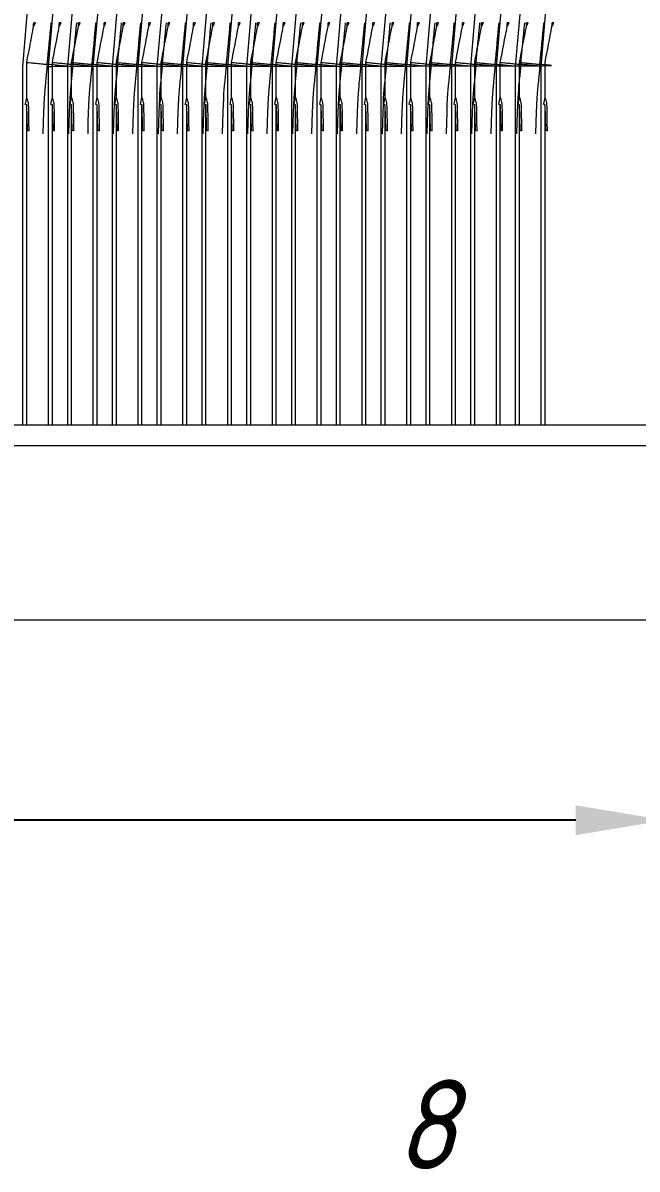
# Model space of a CAD drawing. Header units: millimetres. Extents: x 18217 to 37054, y 415 to 7180.
# Drawn here: x 19908.2 to 20148.1, y 4860.2 to 5307.8 of the extents above; entities that cross this region are included whole.
import ezdxf

# ---------------------------------------------------------------- set-up
doc = ezdxf.new("R2010")
doc.units = ezdxf.units.MM
doc.styles.add('GENISO', font='geniso.shx', dxfattribs={"oblique": 15})
doc.dimstyles.new('Scale', dxfattribs={"dimscale": 14, "dimtxt": 2.5, "dimasz": 2.5, "dimexe": 1, "dimexo": 1, "dimgap": 0.8, "dimtad": 1, "dimdec": 0, "dimzin": 0, "dimtxsty": 'GENISO', "dimcen": 2.5, "dimclrd": 1, "dimclre": 1, "dimclrt": 256, "dimadec": 0, "dimazin": 0, "dimtfac": 1, "dimtdec": 0, "dimtmove": 0, "dimatfit": 3, "dimfxl": 1, "dimtzin": 0, "dimlwd": -1, "dimlwe": -1, "dimarcsym": 0})

# ---------------------------------------------------------------- blocks, each defined once
blk = doc.blocks.new('*D158')
at = {"color": 1, "transparency": 16777216}
for p, q in [((18639.18, 5136.68), (18639.18, 4982.41)), ((20159.18, 5136.68), (20159.18, 4982.41)), ((20124.18, 4996.41), (18674.18, 4996.41))]:
    blk.add_line(p, q, dxfattribs=at)
for points in [[(18674.18, 5002.24), (18674.18, 4990.57), (18639.18, 4996.41)], [(20124.18, 5002.24), (20124.18, 4990.57), (20159.18, 4996.41)]]:
    blk.add_solid(points, dxfattribs=at)
at = {"layer": 'Defpoints', "color": 0, "transparency": 16777216}
for p in [(18639.18, 5150.68), (20159.18, 5150.68), (18639.18, 4996.41)]:
    blk.add_point(p, dxfattribs=at)
at = {"transparency": 16777216, "insert": (19374.71, 5025.11), "char_height": 35, "attachment_point": 5, "style": 'GENISO'}
blk.add_mtext('1520', dxfattribs=at)

msp = doc.modelspace()

# ---------------------------------------------------------------- linework, layer by layer
at = {"linetype": 'ByBlock', "lineweight": 9}
for p, q in [((19913.08, 5307.77), (19912.38, 5307.77)), ((19923.08, 5307.77), (19922.38, 5307.77)), ((19930.58, 5307.77), (19929.88, 5307.77)), ((19940.58, 5307.77), (19939.88, 5307.77)), ((19948.08, 5307.77), (19947.38, 5307.77)), ((19958.08, 5307.77), (19957.38, 5307.77)), ((19965.58, 5307.77), (19964.88, 5307.77)), ((19975.58, 5307.77), (19974.88, 5307.77)), ((19983.08, 5307.77), (19982.38, 5307.77)), ((19993.08, 5307.77), (19992.38, 5307.77)), ((20000.58, 5307.77), (19999.88, 5307.77)), ((20010.58, 5307.77), (20009.88, 5307.77)), ((20018.08, 5307.77), (20017.38, 5307.77)), ((20028.08, 5307.77), (20027.38, 5307.77)), ((20035.58, 5307.77), (20034.88, 5307.77)), ((20045.58, 5307.77), (20044.88, 5307.77)), ((20053.08, 5307.77), (20052.38, 5307.77)), ((20063.08, 5307.77), (20062.38, 5307.77)), ((20070.58, 5307.77), (20069.88, 5307.77)), ((20080.58, 5307.77), (20079.88, 5307.77)), ((20088.08, 5307.77), (20087.38, 5307.77)), ((20098.08, 5307.77), (20097.38, 5307.77)), ((20105.58, 5307.77), (20104.88, 5307.77)), ((20115.58, 5307.77), (20114.88, 5307.77)), ((19908.18, 5150.68), (19908.18, 5290.8)), ((19909.68, 5278.76), (19909.68, 5292.36)), ((19918.18, 5150.68), (19918.18, 5290.8)), ((19919.68, 5278.76), (19919.68, 5292.36)), ((19925.68, 5150.68), (19925.68, 5290.8)), ((19927.18, 5278.76), (19927.18, 5292.36)), ((19935.68, 5150.68), (19935.68, 5290.8)), ((19937.18, 5278.76), (19937.18, 5292.36)), ((19943.18, 5150.68), (19943.18, 5290.8)), ((19944.68, 5278.76), (19944.68, 5292.36)), ((19953.18, 5150.68), (19953.18, 5290.8)), ((19954.68, 5278.76), (19954.68, 5292.36)), ((19960.68, 5150.68), (19960.68, 5290.8)), ((19962.18, 5278.76), (19962.18, 5292.36)), ((19970.68, 5150.68), (19970.68, 5290.8)), ((19972.18, 5278.76), (19972.18, 5292.36)), ((19978.18, 5150.68), (19978.18, 5290.8)), ((19979.68, 5278.76), (19979.68, 5292.36)), ((19988.18, 5150.68), (19988.18, 5290.8)), ((19989.68, 5278.76), (19989.68, 5292.36)), ((19995.68, 5150.68), (19995.68, 5290.8)), ((19997.18, 5278.76), (19997.18, 5292.36)), ((20005.68, 5150.68), (20005.68, 5290.8)), ((20007.18, 5278.76), (20007.18, 5292.36)), ((20013.18, 5150.68), (20013.18, 5290.8)), ((20014.68, 5278.76), (20014.68, 5292.36)), ((20023.18, 5150.68), (20023.18, 5290.8)), ((20024.68, 5278.76), (20024.68, 5292.36)), ((20030.68, 5150.68), (20030.68, 5290.8)), ((20032.18, 5278.76), (20032.18, 5292.36)), ((20040.68, 5150.68), (20040.68, 5290.8)), ((20042.18, 5278.76), (20042.18, 5292.36)), ((20048.18, 5150.68), (20048.18, 5290.8)), ((20049.68, 5278.76), (20049.68, 5292.36)), ((20058.18, 5150.68), (20058.18, 5290.8)), ((20059.68, 5278.76), (20059.68, 5292.36)), ((20065.68, 5150.68), (20065.68, 5290.8)), ((20067.18, 5278.76), (20067.18, 5292.36)), ((20075.68, 5150.68), (20075.68, 5290.8)), ((20077.18, 5278.76), (20077.18, 5292.36)), ((20083.18, 5150.68), (20083.18, 5290.8)), ((20084.68, 5278.76), (20084.68, 5292.36)), ((20093.18, 5150.68), (20093.18, 5290.8)), ((20094.68, 5278.76), (20094.68, 5292.36)), ((20100.68, 5150.68), (20100.68, 5290.8)), ((20102.18, 5278.76), (20102.18, 5292.36)), ((20110.68, 5150.68), (20110.68, 5290.8)), ((20112.18, 5278.76), (20112.18, 5292.36)), ((19909.68, 5150.68), (19909.68, 5275.8)), ((19919.68, 5150.68), (19919.68, 5275.8)), ((19927.18, 5150.68), (19927.18, 5275.8)), ((19937.18, 5150.68), (19937.18, 5275.8)), ((19944.68, 5150.68), (19944.68, 5275.8)), ((19954.68, 5150.68), (19954.68, 5275.8)), ((19962.18, 5150.68), (19962.18, 5275.8)), ((19972.18, 5150.68), (19972.18, 5275.8)), ((19979.68, 5150.68), (19979.68, 5275.8)), ((19989.68, 5150.68), (19989.68, 5275.8)), ((19997.18, 5150.68), (19997.18, 5275.8)), ((20007.18, 5150.68), (20007.18, 5275.8)), ((20014.68, 5150.68), (20014.68, 5275.8)), ((20024.68, 5150.68), (20024.68, 5275.8)), ((20032.18, 5150.68), (20032.18, 5275.8)), ((20042.18, 5150.68), (20042.18, 5275.8)), ((20049.68, 5150.68), (20049.68, 5275.8)), ((20059.68, 5150.68), (20059.68, 5275.8)), ((20067.18, 5150.68), (20067.18, 5275.8)), ((20077.18, 5150.68), (20077.18, 5275.8)), ((20084.68, 5150.68), (20084.68, 5275.8)), ((20094.68, 5150.68), (20094.68, 5275.8)), ((20102.18, 5150.68), (20102.18, 5275.8)), ((20112.18, 5150.68), (20112.18, 5275.8)), ((20159.18, 5150.68), (18639.18, 5150.68)), ((20235.18, 5142.68), (18563.18, 5142.68)), ((18563.18, 5074.68), (20235.18, 5074.68))]:
    msp.add_line(p, q, dxfattribs=at)
at = {"linetype": 'ByBlock', "lineweight": 9, "flags": 128}
for points in [[(19910.58, 5265.62), (19910.25, 5265.68), (19909.96, 5265.74), (19909.71, 5275.8), (19909.5, 5275.84), (19909.33, 5275.87), (19909.21, 5275.9), (19909.14, 5275.91), (19909.12, 5275.92)], [(19920.58, 5265.62), (19920.25, 5265.68), (19919.96, 5265.74), (19919.71, 5275.8), (19919.5, 5275.84), (19919.33, 5275.87), (19919.21, 5275.9), (19919.14, 5275.91), (19919.12, 5275.92)], [(19928.08, 5265.62), (19927.75, 5265.68), (19927.46, 5265.74), (19927.21, 5275.8), (19927, 5275.84), (19926.83, 5275.87), (19926.71, 5275.9), (19926.64, 5275.91), (19926.62, 5275.92)], [(19938.08, 5265.62), (19937.75, 5265.68), (19937.46, 5265.74), (19937.21, 5275.8), (19937, 5275.84), (19936.83, 5275.87), (19936.71, 5275.9), (19936.64, 5275.91), (19936.62, 5275.92)], [(19945.58, 5265.62), (19945.25, 5265.68), (19944.96, 5265.74), (19944.71, 5275.8), (19944.5, 5275.84), (19944.33, 5275.87), (19944.21, 5275.9), (19944.14, 5275.91), (19944.12, 5275.92)], [(19955.58, 5265.62), (19955.25, 5265.68), (19954.96, 5265.74), (19954.71, 5275.8), (19954.5, 5275.84), (19954.33, 5275.87), (19954.21, 5275.9), (19954.14, 5275.91), (19954.12, 5275.92)], [(19963.08, 5265.62), (19962.75, 5265.68), (19962.46, 5265.74), (19962.21, 5275.8), (19962, 5275.84), (19961.83, 5275.87), (19961.71, 5275.9), (19961.64, 5275.91), (19961.62, 5275.92)], [(19973.08, 5265.62), (19972.75, 5265.68), (19972.46, 5265.74), (19972.21, 5275.8), (19972, 5275.84), (19971.83, 5275.87), (19971.71, 5275.9), (19971.64, 5275.91), (19971.62, 5275.92)], [(19980.58, 5265.62), (19980.25, 5265.68), (19979.96, 5265.74), (19979.71, 5275.8), (19979.5, 5275.84), (19979.33, 5275.87), (19979.21, 5275.9), (19979.14, 5275.91), (19979.12, 5275.92)], [(19990.58, 5265.62), (19990.25, 5265.68), (19989.96, 5265.74), (19989.71, 5275.8), (19989.5, 5275.84), (19989.33, 5275.87), (19989.21, 5275.9), (19989.14, 5275.91), (19989.12, 5275.92)], [(19998.08, 5265.62), (19997.75, 5265.68), (19997.46, 5265.74), (19997.21, 5275.8), (19997, 5275.84), (19996.83, 5275.87), (19996.71, 5275.9), (19996.64, 5275.91), (19996.62, 5275.92)], [(20008.08, 5265.62), (20007.75, 5265.68), (20007.46, 5265.74), (20007.21, 5275.8), (20007, 5275.84), (20006.83, 5275.87), (20006.71, 5275.9), (20006.64, 5275.91), (20006.62, 5275.92)], [(20015.58, 5265.62), (20015.25, 5265.68), (20014.96, 5265.74), (20014.71, 5275.8), (20014.5, 5275.84), (20014.33, 5275.87), (20014.21, 5275.9), (20014.14, 5275.91), (20014.12, 5275.92)], [(20025.58, 5265.62), (20025.25, 5265.68), (20024.96, 5265.74), (20024.71, 5275.8), (20024.5, 5275.84), (20024.33, 5275.87), (20024.21, 5275.9), (20024.14, 5275.91), (20024.12, 5275.92)], [(20033.08, 5265.62), (20032.75, 5265.68), (20032.46, 5265.74), (20032.21, 5275.8), (20032, 5275.84), (20031.83, 5275.87), (20031.71, 5275.9), (20031.64, 5275.91), (20031.62, 5275.92)], [(20043.08, 5265.62), (20042.75, 5265.68), (20042.46, 5265.74), (20042.21, 5275.8), (20042, 5275.84), (20041.83, 5275.87), (20041.71, 5275.9), (20041.64, 5275.91), (20041.62, 5275.92)], [(20050.58, 5265.62), (20050.25, 5265.68), (20049.96, 5265.74), (20049.71, 5275.8), (20049.5, 5275.84), (20049.33, 5275.87), (20049.21, 5275.9), (20049.14, 5275.91), (20049.12, 5275.92)], [(20060.58, 5265.62), (20060.25, 5265.68), (20059.96, 5265.74), (20059.71, 5275.8), (20059.5, 5275.84), (20059.33, 5275.87), (20059.21, 5275.9), (20059.14, 5275.91), (20059.12, 5275.92)], [(20068.08, 5265.62), (20067.75, 5265.68), (20067.46, 5265.74), (20067.21, 5275.8), (20067, 5275.84), (20066.83, 5275.87), (20066.71, 5275.9), (20066.64, 5275.91), (20066.62, 5275.92)], [(20078.08, 5265.62), (20077.75, 5265.68), (20077.46, 5265.74), (20077.21, 5275.8), (20077, 5275.84), (20076.83, 5275.87), (20076.71, 5275.9), (20076.64, 5275.91), (20076.62, 5275.92)], [(20085.58, 5265.62), (20085.25, 5265.68), (20084.96, 5265.74), (20084.71, 5275.8), (20084.5, 5275.84), (20084.33, 5275.87), (20084.21, 5275.9), (20084.14, 5275.91), (20084.12, 5275.92)], [(20095.58, 5265.62), (20095.25, 5265.68), (20094.96, 5265.74), (20094.71, 5275.8), (20094.5, 5275.84), (20094.33, 5275.87), (20094.21, 5275.9), (20094.14, 5275.91), (20094.12, 5275.92)], [(20103.08, 5265.62), (20102.75, 5265.68), (20102.46, 5265.74), (20102.21, 5275.8), (20102, 5275.84), (20101.83, 5275.87), (20101.71, 5275.9), (20101.64, 5275.91), (20101.62, 5275.92)], [(20113.08, 5265.62), (20112.75, 5265.68), (20112.46, 5265.74), (20112.21, 5275.8), (20112, 5275.84), (20111.83, 5275.87), (20111.71, 5275.9), (20111.64, 5275.91), (20111.62, 5275.92)]]:
    msp.add_lwpolyline(points, dxfattribs=at)
at = {"linetype": 'ByBlock', "lineweight": 9}
for centre, radius, start, end in [((11896.85, 5984.01), 8023.83, 355.043868, 4.956132), ((11914.35, 5984.01), 8023.83, 355.043868, 4.956132), ((11924.35, 5984.01), 8023.83, 355.043868, 4.956132), ((11931.85, 5984.01), 8023.83, 355.043868, 4.956132), ((11941.85, 5984.01), 8023.83, 355.043868, 4.956132), ((11949.35, 5984.01), 8023.83, 355.043868, 4.956132), ((11959.35, 5984.01), 8023.83, 355.043868, 4.956132), ((11966.85, 5984.01), 8023.83, 355.043868, 4.956132), ((11976.85, 5984.01), 8023.83, 355.043868, 4.956132), ((11984.35, 5984.01), 8023.83, 355.043868, 4.956132), ((11994.35, 5984.01), 8023.83, 355.043868, 4.956132), ((12001.85, 5984.01), 8023.83, 355.043868, 4.956132), ((12011.85, 5984.01), 8023.83, 355.043868, 4.956132), ((12019.35, 5984.01), 8023.83, 355.043868, 4.956132), ((12029.35, 5984.01), 8023.83, 355.043868, 4.956132), ((12036.85, 5984.01), 8023.83, 355.043868, 4.956132), ((12046.85, 5984.01), 8023.83, 355.043868, 4.956132), ((12054.35, 5984.01), 8023.83, 355.043868, 4.956132), ((12064.35, 5984.01), 8023.83, 355.043868, 4.956132), ((12071.85, 5984.01), 8023.83, 355.043868, 4.956132), ((12081.85, 5984.01), 8023.83, 355.043868, 4.956132), ((12089.35, 5984.01), 8023.83, 355.043868, 4.956132), ((12099.35, 5984.01), 8023.83, 355.043868, 4.956132), ((12106.85, 5984.01), 8023.83, 355.043868, 4.956132), ((12116.85, 5984.01), 8023.83, 355.043868, 4.956132), ((18340.27, 5600.68), 1599.41, 348.88525, 349.39755), ((19755.27, 5307.77), 157.11, 359.5025, 0), ((18350.27, 5600.68), 1599.41, 348.88525, 349.39755), ((19765.27, 5307.77), 157.11, 359.5025, 0), ((18357.77, 5600.68), 1599.41, 348.88525, 349.39755), ((19772.77, 5307.77), 157.11, 359.5025, 0), ((18367.77, 5600.68), 1599.41, 348.88525, 349.39755), ((19782.77, 5307.77), 157.11, 359.5025, 0), ((18375.27, 5600.68), 1599.41, 348.88525, 349.39755), ((19790.27, 5307.77), 157.11, 359.5025, 0), ((18385.27, 5600.68), 1599.41, 348.88525, 349.39755), ((19800.27, 5307.77), 157.11, 359.5025, 0), ((18392.77, 5600.68), 1599.41, 348.88525, 349.39755), ((19807.77, 5307.77), 157.11, 359.5025, 0), ((18402.77, 5600.68), 1599.41, 348.88525, 349.39755), ((19817.77, 5307.77), 157.11, 359.5025, 0), ((18410.27, 5600.68), 1599.41, 348.88525, 349.39755), ((19825.27, 5307.77), 157.11, 359.5025, 0), ((18420.27, 5600.68), 1599.41, 348.88525, 349.39755), ((19835.27, 5307.77), 157.11, 359.5025, 0), ((18427.77, 5600.68), 1599.41, 348.88525, 349.39755), ((19842.77, 5307.77), 157.11, 359.5025, 0), ((18437.77, 5600.68), 1599.41, 348.88525, 349.39755), ((19852.77, 5307.77), 157.11, 359.5025, 0), ((18445.27, 5600.68), 1599.41, 348.88525, 349.39755), ((19860.27, 5307.77), 157.11, 359.5025, 0), ((18455.27, 5600.68), 1599.41, 348.88525, 349.39755), ((19870.27, 5307.77), 157.11, 359.5025, 0), ((18462.77, 5600.68), 1599.41, 348.88525, 349.39755), ((19877.77, 5307.77), 157.11, 359.5025, 0), ((18472.77, 5600.68), 1599.41, 348.88525, 349.39755), ((19887.77, 5307.77), 157.11, 359.5025, 0), ((18480.27, 5600.68), 1599.41, 348.88525, 349.39755), ((19895.27, 5307.77), 157.11, 359.5025, 0), ((18490.27, 5600.68), 1599.41, 348.88525, 349.39755), ((19905.27, 5307.77), 157.11, 359.5025, 0), ((18497.77, 5600.68), 1599.41, 348.88525, 349.39755), ((19912.77, 5307.77), 157.11, 359.5025, 0), ((18507.77, 5600.68), 1599.41, 348.88525, 349.39755), ((19922.77, 5307.77), 157.11, 359.5025, 0), ((18515.27, 5600.68), 1599.41, 348.88525, 349.39755), ((19930.27, 5307.77), 157.11, 359.5025, 0), ((18525.27, 5600.68), 1599.41, 348.88525, 349.39755), ((19940.27, 5307.77), 157.11, 359.5025, 0), ((18532.77, 5600.68), 1599.41, 348.88525, 349.39755), ((19947.77, 5307.77), 157.11, 359.5025, 0), ((18542.77, 5600.68), 1599.41, 348.88525, 349.39755), ((19957.77, 5307.77), 157.11, 359.5025, 0), ((19755.27, 5307.77), 157.11, 348.3045, 349.3624), ((19765.27, 5307.77), 157.11, 348.3045, 349.3624), ((19772.77, 5307.77), 157.11, 348.3045, 349.3624), ((19782.77, 5307.77), 157.11, 348.3045, 349.3624), ((19790.27, 5307.77), 157.11, 348.3045, 349.3624), ((19800.27, 5307.77), 157.11, 348.3045, 349.3624), ((19807.77, 5307.77), 157.11, 348.3045, 349.3624), ((19817.77, 5307.77), 157.11, 348.3045, 349.3624), ((19825.27, 5307.77), 157.11, 348.3045, 349.3624), ((19835.27, 5307.77), 157.11, 348.3045, 349.3624), ((19842.77, 5307.77), 157.11, 348.3045, 349.3624), ((19852.77, 5307.77), 157.11, 348.3045, 349.3624), ((19860.27, 5307.77), 157.11, 348.3045, 349.3624), ((19870.27, 5307.77), 157.11, 348.3045, 349.3624), ((19877.77, 5307.77), 157.11, 348.3045, 349.3624), ((19887.77, 5307.77), 157.11, 348.3045, 349.3624), ((19895.27, 5307.77), 157.11, 348.3045, 349.3624), ((19905.27, 5307.77), 157.11, 348.3045, 349.3624), ((19912.77, 5307.77), 157.11, 348.3045, 349.3624), ((19922.77, 5307.77), 157.11, 348.3045, 349.3624), ((19930.27, 5307.77), 157.11, 348.3045, 349.3624), ((19940.27, 5307.77), 157.11, 348.3045, 349.3624), ((19947.77, 5307.77), 157.11, 348.3045, 349.3624), ((19957.77, 5307.77), 157.11, 348.3045, 349.3624)]:
    msp.add_arc(centre, radius, start, end, dxfattribs=at)
for points, knots in [([(19912.37, 5306.4), (19912.39, 5306.43), (19912.42, 5306.49), (19912.68, 5306.95), (19912.93, 5307.46), (19913.08, 5307.77)], [0, 0, 0, 0, 0.2855571, 0.5698535, 1, 1, 1, 1]), ([(19917.68, 5291.58), (19917.68, 5291.59), (19918.2, 5296.99), (19918.71, 5302.38), (19919.21, 5307.77)], [0, 0, 0, 0, 0.002508, 1, 1, 1, 1]), ([(19922.37, 5306.4), (19922.39, 5306.43), (19922.42, 5306.49), (19922.68, 5306.95), (19922.93, 5307.46), (19923.08, 5307.77)], [0, 0, 0, 0, 0.285552, 0.569856, 1, 1, 1, 1]), ([(19927.68, 5291.58), (19927.68, 5291.59), (19928.2, 5296.99), (19928.71, 5302.38), (19929.21, 5307.77)], [0, 0, 0, 0, 0.002508, 1, 1, 1, 1]), ([(19929.87, 5306.4), (19929.89, 5306.43), (19929.92, 5306.49), (19930.18, 5306.95), (19930.43, 5307.46), (19930.58, 5307.77)], [0, 0, 0, 0, 0.285552, 0.569856, 1, 1, 1, 1]), ([(19935.18, 5291.58), (19935.18, 5291.59), (19935.7, 5296.99), (19936.21, 5302.38), (19936.71, 5307.77)], [0, 0, 0, 0, 0.002508, 1, 1, 1, 1]), ([(19939.87, 5306.4), (19939.89, 5306.43), (19939.92, 5306.49), (19940.18, 5306.95), (19940.43, 5307.46), (19940.58, 5307.77)], [0, 0, 0, 0, 0.285558, 0.569864, 1, 1, 1, 1]), ([(19945.18, 5291.58), (19945.18, 5291.59), (19945.72, 5296.99), (19946.21, 5302.38), (19946.71, 5307.77)], [0, 0, 0, 0, 0.002509, 1, 1, 1, 1]), ([(19947.37, 5306.4), (19947.39, 5306.43), (19947.42, 5306.49), (19947.68, 5306.95), (19947.93, 5307.46), (19948.08, 5307.77)], [0, 0, 0, 0, 0.285558, 0.569864, 1, 1, 1, 1]), ([(19952.68, 5291.58), (19952.68, 5291.59), (19953.22, 5296.99), (19953.71, 5302.38), (19954.21, 5307.77)], [0, 0, 0, 0, 0.002509, 1, 1, 1, 1]), ([(19957.37, 5306.4), (19957.39, 5306.43), (19957.42, 5306.49), (19957.68, 5306.95), (19957.93, 5307.46), (19958.08, 5307.77)], [0, 0, 0, 0, 0.2855571, 0.5698535, 1, 1, 1, 1]), ([(19962.68, 5291.58), (19962.68, 5291.59), (19963.2, 5296.99), (19963.71, 5302.38), (19964.21, 5307.77)], [0, 0, 0, 0, 0.002508, 1, 1, 1, 1]), ([(19964.87, 5306.4), (19964.89, 5306.43), (19964.92, 5306.49), (19965.18, 5306.95), (19965.43, 5307.46), (19965.58, 5307.77)], [0, 0, 0, 0, 0.2855571, 0.5698535, 1, 1, 1, 1]), ([(19970.18, 5291.58), (19970.18, 5291.59), (19970.7, 5296.99), (19971.21, 5302.38), (19971.71, 5307.77)], [0, 0, 0, 0, 0.002508, 1, 1, 1, 1]), ([(19974.87, 5306.4), (19974.89, 5306.43), (19974.92, 5306.49), (19975.18, 5306.95), (19975.43, 5307.46), (19975.58, 5307.77)], [0, 0, 0, 0, 0.2855547, 0.5698571, 1, 1, 1, 1]), ([(19980.18, 5291.58), (19980.18, 5291.59), (19980.7, 5296.99), (19981.21, 5302.38), (19981.71, 5307.77)], [0, 0, 0, 0, 0.002508, 1, 1, 1, 1]), ([(19982.37, 5306.4), (19982.39, 5306.43), (19982.42, 5306.49), (19982.68, 5306.95), (19982.93, 5307.46), (19983.08, 5307.77)], [0, 0, 0, 0, 0.2855547, 0.5698571, 1, 1, 1, 1]), ([(19987.68, 5291.58), (19987.68, 5291.59), (19988.2, 5296.99), (19988.71, 5302.38), (19989.21, 5307.77)], [0, 0, 0, 0, 0.002508, 1, 1, 1, 1]), ([(19992.37, 5306.4), (19992.39, 5306.43), (19992.42, 5306.49), (19992.68, 5306.95), (19992.93, 5307.46), (19993.08, 5307.77)], [0, 0, 0, 0, 0.285558, 0.569864, 1, 1, 1, 1]), ([(19997.68, 5291.58), (19997.68, 5291.59), (19998.2, 5296.99), (19998.71, 5302.38), (19999.21, 5307.77)], [0, 0, 0, 0, 0.0025082, 1, 1, 1, 1]), ([(19999.87, 5306.4), (19999.89, 5306.43), (19999.92, 5306.49), (20000.18, 5306.95), (20000.43, 5307.46), (20000.58, 5307.77)], [0, 0, 0, 0, 0.285558, 0.569864, 1, 1, 1, 1]), ([(20005.18, 5291.58), (20005.18, 5291.59), (20005.7, 5296.99), (20006.21, 5302.38), (20006.71, 5307.77)], [0, 0, 0, 0, 0.0025082, 1, 1, 1, 1]), ([(20009.87, 5306.4), (20009.89, 5306.43), (20009.92, 5306.49), (20010.18, 5306.95), (20010.43, 5307.46), (20010.58, 5307.77)], [0, 0, 0, 0, 0.285552, 0.569856, 1, 1, 1, 1]), ([(20015.18, 5291.58), (20015.18, 5291.59), (20015.7, 5296.99), (20016.21, 5302.38), (20016.71, 5307.77)], [0, 0, 0, 0, 0.002508, 1, 1, 1, 1]), ([(20017.37, 5306.4), (20017.39, 5306.43), (20017.42, 5306.49), (20017.68, 5306.95), (20017.93, 5307.46), (20018.08, 5307.77)], [0, 0, 0, 0, 0.285552, 0.569856, 1, 1, 1, 1]), ([(20022.68, 5291.58), (20022.68, 5291.59), (20023.2, 5296.99), (20023.71, 5302.38), (20024.21, 5307.77)], [0, 0, 0, 0, 0.002508, 1, 1, 1, 1]), ([(20027.37, 5306.4), (20027.39, 5306.43), (20027.42, 5306.49), (20027.68, 5306.95), (20027.93, 5307.46), (20028.08, 5307.77)], [0, 0, 0, 0, 0.285558, 0.569864, 1, 1, 1, 1]), ([(20032.68, 5291.58), (20032.68, 5291.59), (20033.2, 5296.99), (20033.71, 5302.38), (20034.21, 5307.77)], [0, 0, 0, 0, 0.002508, 1, 1, 1, 1]), ([(20034.87, 5306.4), (20034.89, 5306.43), (20034.92, 5306.49), (20035.18, 5306.95), (20035.43, 5307.46), (20035.58, 5307.77)], [0, 0, 0, 0, 0.285558, 0.569864, 1, 1, 1, 1]), ([(20040.18, 5291.58), (20040.18, 5291.59), (20040.7, 5296.99), (20041.21, 5302.38), (20041.71, 5307.77)], [0, 0, 0, 0, 0.002508, 1, 1, 1, 1]), ([(20044.87, 5306.4), (20044.89, 5306.43), (20044.92, 5306.49), (20045.18, 5306.95), (20045.43, 5307.46), (20045.58, 5307.77)], [0, 0, 0, 0, 0.2855571, 0.5698535, 1, 1, 1, 1]), ([(20050.18, 5291.58), (20050.18, 5291.59), (20050.7, 5296.99), (20051.21, 5302.38), (20051.71, 5307.77)], [0, 0, 0, 0, 0.0025082, 1, 1, 1, 1]), ([(20052.37, 5306.4), (20052.39, 5306.43), (20052.42, 5306.49), (20052.68, 5306.95), (20052.93, 5307.46), (20053.08, 5307.77)], [0, 0, 0, 0, 0.2855571, 0.5698535, 1, 1, 1, 1]), ([(20057.68, 5291.58), (20057.68, 5291.59), (20058.2, 5296.99), (20058.71, 5302.38), (20059.21, 5307.77)], [0, 0, 0, 0, 0.0025082, 1, 1, 1, 1]), ([(20062.37, 5306.4), (20062.39, 5306.43), (20062.42, 5306.49), (20062.68, 5306.95), (20062.93, 5307.46), (20063.08, 5307.77)], [0, 0, 0, 0, 0.285552, 0.569856, 1, 1, 1, 1]), ([(20067.68, 5291.58), (20067.68, 5291.59), (20068.2, 5296.99), (20068.71, 5302.38), (20069.21, 5307.77)], [0, 0, 0, 0, 0.002508, 1, 1, 1, 1]), ([(20069.87, 5306.4), (20069.89, 5306.43), (20069.92, 5306.49), (20070.18, 5306.95), (20070.43, 5307.46), (20070.58, 5307.77)], [0, 0, 0, 0, 0.285552, 0.569856, 1, 1, 1, 1]), ([(20075.18, 5291.58), (20075.18, 5291.59), (20075.7, 5296.99), (20076.21, 5302.38), (20076.71, 5307.77)], [0, 0, 0, 0, 0.002508, 1, 1, 1, 1]), ([(20079.87, 5306.4), (20079.89, 5306.43), (20079.92, 5306.49), (20080.18, 5306.95), (20080.43, 5307.46), (20080.58, 5307.77)], [0, 0, 0, 0, 0.285558, 0.569864, 1, 1, 1, 1]), ([(20085.18, 5291.58), (20085.18, 5291.59), (20085.7, 5296.99), (20086.21, 5302.38), (20086.71, 5307.77)], [0, 0, 0, 0, 0.002508, 1, 1, 1, 1]), ([(20087.37, 5306.4), (20087.39, 5306.43), (20087.42, 5306.49), (20087.68, 5306.95), (20087.93, 5307.46), (20088.08, 5307.77)], [0, 0, 0, 0, 0.285558, 0.569864, 1, 1, 1, 1]), ([(20092.68, 5291.58), (20092.68, 5291.59), (20093.2, 5296.99), (20093.71, 5302.38), (20094.21, 5307.77)], [0, 0, 0, 0, 0.002508, 1, 1, 1, 1]), ([(20097.37, 5306.4), (20097.39, 5306.43), (20097.42, 5306.49), (20097.68, 5306.95), (20097.93, 5307.46), (20098.08, 5307.77)], [0, 0, 0, 0, 0.2855571, 0.5698535, 1, 1, 1, 1]), ([(20102.68, 5291.58), (20102.68, 5291.59), (20103.2, 5296.99), (20103.71, 5302.38), (20104.21, 5307.77)], [0, 0, 0, 0, 0.002508, 1, 1, 1, 1]), ([(20104.87, 5306.4), (20104.89, 5306.43), (20104.92, 5306.49), (20105.18, 5306.95), (20105.43, 5307.46), (20105.58, 5307.77)], [0, 0, 0, 0, 0.2855571, 0.5698535, 1, 1, 1, 1]), ([(20110.18, 5291.58), (20110.18, 5291.59), (20110.7, 5296.99), (20111.21, 5302.38), (20111.71, 5307.77)], [0, 0, 0, 0, 0.002508, 1, 1, 1, 1]), ([(20114.87, 5306.4), (20114.89, 5306.43), (20114.92, 5306.49), (20115.18, 5306.95), (20115.43, 5307.46), (20115.58, 5307.77)], [0, 0, 0, 0, 0.285552, 0.569856, 1, 1, 1, 1]), ([(19909.68, 5292.36), (19909.77, 5292.35), (19909.94, 5292.33), (19911.31, 5292.2), (19913.33, 5292), (19915.57, 5291.78), (19917.07, 5291.64), (19917.67, 5291.58), (19917.68, 5291.58)], [0, 0, 0, 0, 0.213413, 0.4268406, 0.6407096, 0.8564479, 0.996753, 1, 1, 1, 1]), ([(19917.68, 5291.58), (19917.68, 5291.57), (19917.67, 5291.44), (19917.61, 5290.86), (19917.38, 5288.48), (19916.83, 5282.91), (19916.31, 5277.8), (19915.98, 5264.5)], [0, 0, 0, 0, 0.002377, 0.022293, 0.101958, 0.420622, 1, 1, 1, 1]), ([(19925.68, 5290.8), (19925.59, 5290.81), (19925.42, 5290.83), (19924.05, 5290.96), (19922.03, 5291.16), (19919.79, 5291.37), (19918.29, 5291.52), (19917.69, 5291.58), (19917.68, 5291.58)], [0, 0, 0, 0, 0.213423, 0.426849, 0.640723, 0.856458, 0.996743, 1, 1, 1, 1]), ([(19918.18, 5290.8), (19918.09, 5290.81), (19917.92, 5290.83), (20116.55, 5290.96), (20114.53, 5291.16), (20112.29, 5291.37), (20110.79, 5291.52), (20110.19, 5291.58), (20110.18, 5291.58)], [0, 0, 0, 0, 0.213423, 0.426849, 0.640723, 0.856458, 0.996743, 1, 1, 1, 1]), ([(19919.68, 5292.36), (19919.77, 5292.35), (19919.94, 5292.33), (19921.31, 5292.2), (19923.33, 5292), (19925.57, 5291.78), (19927.07, 5291.64), (19927.67, 5291.58), (19927.68, 5291.58)], [0, 0, 0, 0, 0.213412, 0.426835, 0.64071, 0.856439, 0.996744, 1, 1, 1, 1]), ([(19927.68, 5291.58), (19927.68, 5291.57), (19927.67, 5291.44), (19927.61, 5290.86), (19927.38, 5288.48), (19926.83, 5282.91), (19926.31, 5277.8), (19925.98, 5264.5)], [0, 0, 0, 0, 0.002377, 0.022293, 0.101958, 0.420623, 1, 1, 1, 1]), ([(19927.18, 5292.36), (19927.27, 5292.35), (19927.44, 5292.33), (19928.81, 5292.2), (19930.83, 5292), (19933.07, 5291.78), (19934.57, 5291.64), (19935.17, 5291.58), (19935.18, 5291.58)], [0, 0, 0, 0, 0.213412, 0.426835, 0.64071, 0.856439, 0.996744, 1, 1, 1, 1]), ([(19935.68, 5290.8), (19935.59, 5290.81), (19935.42, 5290.83), (19934.05, 5290.96), (19932.03, 5291.16), (19929.79, 5291.37), (19928.29, 5291.52), (19927.69, 5291.58), (19927.68, 5291.58)], [0, 0, 0, 0, 0.213426, 0.426854, 0.640729, 0.856458, 0.996753, 1, 1, 1, 1]), ([(19935.18, 5291.58), (19935.18, 5291.57), (19935.17, 5291.44), (19935.11, 5290.86), (19934.88, 5288.48), (19934.33, 5282.91), (19933.81, 5277.8), (19933.48, 5264.5)], [0, 0, 0, 0, 0.002377, 0.022293, 0.101958, 0.420623, 1, 1, 1, 1]), ([(19943.18, 5290.8), (19943.09, 5290.81), (19942.92, 5290.83), (19941.55, 5290.96), (19939.53, 5291.16), (19937.29, 5291.37), (19935.79, 5291.52), (19935.19, 5291.58), (19935.18, 5291.58)], [0, 0, 0, 0, 0.213426, 0.426854, 0.640729, 0.856458, 0.996753, 1, 1, 1, 1]), ([(19937.18, 5292.36), (19937.27, 5292.35), (19937.44, 5292.33), (19938.81, 5292.2), (19940.83, 5292), (19943.07, 5291.78), (19944.57, 5291.64), (19945.17, 5291.58), (19945.18, 5291.58)], [0, 0, 0, 0, 0.213414, 0.426838, 0.640708, 0.856447, 0.996753, 1, 1, 1, 1]), ([(19945.18, 5291.58), (19945.18, 5291.57), (19945.17, 5291.44), (19945.11, 5290.86), (19944.88, 5288.48), (19944.33, 5282.91), (19943.81, 5277.8), (19943.48, 5264.5)], [0, 0, 0, 0, 0.002377, 0.022293, 0.101958, 0.420622, 1, 1, 1, 1]), ([(19944.68, 5292.36), (19944.77, 5292.35), (19944.94, 5292.33), (19946.31, 5292.2), (19948.33, 5292), (19950.57, 5291.78), (19952.07, 5291.64), (19952.67, 5291.58), (19952.68, 5291.58)], [0, 0, 0, 0, 0.213414, 0.426838, 0.640708, 0.856447, 0.996753, 1, 1, 1, 1]), ([(19953.18, 5290.8), (19953.09, 5290.81), (19952.92, 5290.83), (19951.55, 5290.96), (19949.53, 5291.16), (19947.29, 5291.37), (19945.79, 5291.52), (19945.19, 5291.58), (19945.18, 5291.58)], [0, 0, 0, 0, 0.213423, 0.426849, 0.640722, 0.856449, 0.996743, 1, 1, 1, 1]), ([(19952.68, 5291.58), (19952.68, 5291.57), (19952.67, 5291.44), (19952.61, 5290.86), (19952.38, 5288.48), (19951.83, 5282.91), (19951.31, 5277.8), (19950.98, 5264.5)], [0, 0, 0, 0, 0.002377, 0.022293, 0.101958, 0.420622, 1, 1, 1, 1]), ([(19960.68, 5290.8), (19960.59, 5290.81), (19960.42, 5290.83), (19959.05, 5290.96), (19957.03, 5291.16), (19954.79, 5291.37), (19953.29, 5291.52), (19952.69, 5291.58), (19952.68, 5291.58)], [0, 0, 0, 0, 0.213423, 0.426849, 0.640723, 0.856458, 0.996743, 1, 1, 1, 1]), ([(19954.68, 5292.36), (19954.77, 5292.35), (19954.94, 5292.33), (19956.31, 5292.2), (19958.33, 5292), (19960.57, 5291.78), (19962.07, 5291.64), (19962.67, 5291.58), (19962.68, 5291.58)], [0, 0, 0, 0, 0.213413, 0.4268406, 0.6407096, 0.8564479, 0.996753, 1, 1, 1, 1]), ([(19962.68, 5291.58), (19962.68, 5291.57), (19962.67, 5291.44), (19962.61, 5290.86), (19962.38, 5288.48), (19961.83, 5282.91), (19961.31, 5277.8), (19960.98, 5264.5)], [0, 0, 0, 0, 0.002377, 0.022293, 0.101958, 0.420622, 1, 1, 1, 1]), ([(19962.18, 5292.36), (19962.27, 5292.35), (19962.44, 5292.33), (19963.81, 5292.2), (19965.83, 5292), (19968.07, 5291.78), (19969.57, 5291.64), (19970.17, 5291.58), (19970.18, 5291.58)], [0, 0, 0, 0, 0.213413, 0.426841, 0.64071, 0.856448, 0.996744, 1, 1, 1, 1]), ([(19970.68, 5290.8), (19970.59, 5290.81), (19970.42, 5290.83), (19969.05, 5290.96), (19967.03, 5291.16), (19964.79, 5291.37), (19963.29, 5291.52), (19962.69, 5291.58), (19962.68, 5291.58)], [0, 0, 0, 0, 0.213423, 0.426849, 0.640723, 0.856458, 0.996743, 1, 1, 1, 1]), ([(19970.18, 5291.58), (19970.18, 5291.57), (19970.17, 5291.44), (19970.11, 5290.86), (19969.88, 5288.48), (19969.33, 5282.91), (19968.81, 5277.8), (19968.48, 5264.5)], [0, 0, 0, 0, 0.002377, 0.022293, 0.101958, 0.420623, 1, 1, 1, 1]), ([(19978.18, 5290.8), (19978.09, 5290.81), (19977.92, 5290.83), (19976.55, 5290.96), (19974.53, 5291.16), (19972.29, 5291.37), (19970.79, 5291.52), (19970.19, 5291.58), (19970.18, 5291.58)], [0, 0, 0, 0, 0.213423, 0.426849, 0.640723, 0.856458, 0.996743, 1, 1, 1, 1]), ([(19972.18, 5292.36), (19972.27, 5292.35), (19972.44, 5292.33), (19973.81, 5292.2), (19975.83, 5292), (19978.07, 5291.78), (19979.57, 5291.64), (19980.17, 5291.58), (19980.18, 5291.58)], [0, 0, 0, 0, 0.213412, 0.426835, 0.64071, 0.856439, 0.996744, 1, 1, 1, 1]), ([(19980.18, 5291.58), (19980.18, 5291.57), (19980.17, 5291.44), (19980.11, 5290.86), (19979.88, 5288.48), (19979.33, 5282.91), (19978.81, 5277.8), (19978.48, 5264.5)], [0, 0, 0, 0, 0.002377, 0.022293, 0.101959, 0.420623, 1, 1, 1, 1]), ([(19979.68, 5292.36), (19979.77, 5292.35), (19979.94, 5292.33), (19981.31, 5292.2), (19983.33, 5292), (19985.57, 5291.78), (19987.07, 5291.64), (19987.67, 5291.58), (19987.68, 5291.58)], [0, 0, 0, 0, 0.213412, 0.426835, 0.64071, 0.856439, 0.996744, 1, 1, 1, 1]), ([(19988.18, 5290.8), (19988.09, 5290.81), (19987.92, 5290.83), (19986.55, 5290.96), (19984.53, 5291.16), (19982.29, 5291.37), (19980.79, 5291.52), (19980.19, 5291.58), (19980.18, 5291.58)], [0, 0, 0, 0, 0.213426, 0.426854, 0.640729, 0.856458, 0.996753, 1, 1, 1, 1]), ([(19987.68, 5291.58), (19987.68, 5291.57), (19987.67, 5291.44), (19987.61, 5290.86), (19987.38, 5288.48), (19986.83, 5282.91), (19986.31, 5277.8), (19985.98, 5264.5)], [0, 0, 0, 0, 0.002377, 0.022293, 0.101959, 0.420623, 1, 1, 1, 1]), ([(19995.68, 5290.8), (19995.59, 5290.81), (19995.42, 5290.83), (19994.05, 5290.96), (19992.03, 5291.16), (19989.79, 5291.37), (19988.29, 5291.52), (19987.69, 5291.58), (19987.68, 5291.58)], [0, 0, 0, 0, 0.213426, 0.426854, 0.640729, 0.856458, 0.996753, 1, 1, 1, 1]), ([(19989.68, 5292.36), (19989.77, 5292.35), (19989.94, 5292.33), (19991.31, 5292.2), (19993.33, 5292), (19995.57, 5291.78), (19997.07, 5291.64), (19997.67, 5291.58), (19997.68, 5291.58)], [0, 0, 0, 0, 0.213414, 0.426838, 0.640708, 0.856447, 0.996753, 1, 1, 1, 1]), ([(19997.68, 5291.58), (19997.68, 5291.57), (19997.67, 5291.44), (19997.61, 5290.86), (19997.38, 5288.48), (19996.83, 5282.91), (19996.31, 5277.8), (19995.98, 5264.5)], [0, 0, 0, 0, 0.002377, 0.022293, 0.101958, 0.420622, 1, 1, 1, 1]), ([(19997.18, 5292.36), (19997.27, 5292.35), (19997.44, 5292.33), (19998.81, 5292.2), (20000.83, 5292), (20003.07, 5291.78), (20004.57, 5291.64), (20005.17, 5291.58), (20005.18, 5291.58)], [0, 0, 0, 0, 0.213414, 0.426838, 0.640708, 0.856447, 0.996753, 1, 1, 1, 1]), ([(20005.68, 5290.8), (20005.59, 5290.81), (20005.42, 5290.83), (20004.05, 5290.96), (20002.03, 5291.16), (19999.79, 5291.37), (19998.29, 5291.52), (19997.69, 5291.58), (19997.68, 5291.58)], [0, 0, 0, 0, 0.213423, 0.426849, 0.640723, 0.856458, 0.996743, 1, 1, 1, 1]), ([(20005.18, 5291.58), (20005.18, 5291.57), (20005.17, 5291.44), (20005.11, 5290.86), (20004.88, 5288.48), (20004.33, 5282.91), (20003.81, 5277.8), (20003.48, 5264.5)], [0, 0, 0, 0, 0.002377, 0.022293, 0.101958, 0.420622, 1, 1, 1, 1]), ([(20013.18, 5290.8), (20013.09, 5290.81), (20012.92, 5290.83), (20011.55, 5290.96), (20009.53, 5291.16), (20007.29, 5291.37), (20005.79, 5291.52), (20005.19, 5291.58), (20005.18, 5291.58)], [0, 0, 0, 0, 0.213423, 0.426849, 0.640723, 0.856458, 0.996743, 1, 1, 1, 1]), ([(20007.18, 5292.36), (20007.27, 5292.35), (20007.44, 5292.33), (20008.81, 5292.2), (20010.83, 5292), (20013.07, 5291.78), (20014.57, 5291.64), (20015.17, 5291.58), (20015.18, 5291.58)], [0, 0, 0, 0, 0.213413, 0.426841, 0.64071, 0.856448, 0.996744, 1, 1, 1, 1]), ([(20015.18, 5291.58), (20015.18, 5291.57), (20015.17, 5291.44), (20015.11, 5290.86), (20014.88, 5288.48), (20014.33, 5282.91), (20013.81, 5277.8), (20013.48, 5264.5)], [0, 0, 0, 0, 0.002377, 0.022293, 0.101958, 0.420623, 1, 1, 1, 1]), ([(20014.68, 5292.36), (20014.77, 5292.35), (20014.94, 5292.33), (20016.31, 5292.2), (20018.33, 5292), (20020.57, 5291.78), (20022.07, 5291.64), (20022.67, 5291.58), (20022.68, 5291.58)], [0, 0, 0, 0, 0.213412, 0.426835, 0.64071, 0.856448, 0.996744, 1, 1, 1, 1]), ([(20023.18, 5290.8), (20023.09, 5290.81), (20022.92, 5290.83), (20021.55, 5290.96), (20019.53, 5291.16), (20017.29, 5291.37), (20015.79, 5291.52), (20015.19, 5291.58), (20015.18, 5291.58)], [0, 0, 0, 0, 0.213423, 0.426849, 0.640723, 0.856458, 0.996743, 1, 1, 1, 1]), ([(20022.68, 5291.58), (20022.68, 5291.57), (20022.67, 5291.44), (20022.61, 5290.86), (20022.38, 5288.48), (20021.83, 5282.91), (20021.31, 5277.8), (20020.98, 5264.5)], [0, 0, 0, 0, 0.002377, 0.022293, 0.101958, 0.420623, 1, 1, 1, 1]), ([(20030.68, 5290.8), (20030.59, 5290.81), (20030.42, 5290.83), (20029.05, 5290.96), (20027.03, 5291.16), (20024.79, 5291.37), (20023.29, 5291.52), (20022.69, 5291.58), (20022.68, 5291.58)], [0, 0, 0, 0, 0.213423, 0.42685, 0.640731, 0.856458, 0.996743, 1, 1, 1, 1]), ([(20024.68, 5292.36), (20024.77, 5292.35), (20024.94, 5292.33), (20026.31, 5292.2), (20028.33, 5292), (20030.57, 5291.78), (20032.07, 5291.64), (20032.67, 5291.58), (20032.68, 5291.58)], [0, 0, 0, 0, 0.213412, 0.4268339, 0.6407019, 0.8564392, 0.9967436, 1, 1, 1, 1]), ([(20032.68, 5291.58), (20032.68, 5291.57), (20032.67, 5291.44), (20032.61, 5290.86), (20032.38, 5288.48), (20031.83, 5282.91), (20031.31, 5277.8), (20030.98, 5264.5)], [0, 0, 0, 0, 0.002377, 0.022293, 0.101959, 0.420623, 1, 1, 1, 1]), ([(20032.18, 5292.36), (20032.27, 5292.35), (20032.44, 5292.33), (20033.81, 5292.2), (20035.83, 5292), (20038.07, 5291.78), (20039.57, 5291.64), (20040.17, 5291.58), (20040.18, 5291.58)], [0, 0, 0, 0, 0.213412, 0.4268339, 0.6407019, 0.8564392, 0.9967436, 1, 1, 1, 1]), ([(20040.68, 5290.8), (20040.59, 5290.81), (20040.42, 5290.83), (20039.05, 5290.96), (20037.03, 5291.16), (20034.79, 5291.37), (20033.29, 5291.52), (20032.69, 5291.58), (20032.68, 5291.58)], [0, 0, 0, 0, 0.213426, 0.426854, 0.640729, 0.856458, 0.996753, 1, 1, 1, 1]), ([(20040.18, 5291.58), (20040.18, 5291.57), (20040.17, 5291.44), (20040.11, 5290.86), (20039.88, 5288.48), (20039.33, 5282.91), (20038.81, 5277.8), (20038.48, 5264.5)], [0, 0, 0, 0, 0.002377, 0.022293, 0.101959, 0.420623, 1, 1, 1, 1]), ([(20048.18, 5290.8), (20048.09, 5290.81), (20047.92, 5290.83), (20046.55, 5290.96), (20044.53, 5291.16), (20042.29, 5291.37), (20040.79, 5291.52), (20040.19, 5291.58), (20040.18, 5291.58)], [0, 0, 0, 0, 0.213426, 0.426854, 0.640729, 0.856458, 0.996753, 1, 1, 1, 1]), ([(20042.18, 5292.36), (20042.27, 5292.35), (20042.44, 5292.33), (20043.81, 5292.2), (20045.83, 5292), (20048.07, 5291.78), (20049.57, 5291.64), (20050.17, 5291.58), (20050.18, 5291.58)], [0, 0, 0, 0, 0.213415, 0.426839, 0.640709, 0.856448, 0.996753, 1, 1, 1, 1]), ([(20050.18, 5291.58), (20050.18, 5291.57), (20050.17, 5291.44), (20050.11, 5290.86), (20049.88, 5288.48), (20049.33, 5282.91), (20048.81, 5277.8), (20048.48, 5264.5)], [0, 0, 0, 0, 0.002377, 0.022293, 0.101958, 0.420622, 1, 1, 1, 1]), ([(20049.68, 5292.36), (20049.77, 5292.35), (20049.94, 5292.33), (20051.31, 5292.2), (20053.33, 5292), (20055.57, 5291.78), (20057.07, 5291.64), (20057.67, 5291.58), (20057.68, 5291.58)], [0, 0, 0, 0, 0.213415, 0.426839, 0.640709, 0.856448, 0.996753, 1, 1, 1, 1]), ([(20058.18, 5290.8), (20058.09, 5290.81), (20057.92, 5290.83), (20056.55, 5290.96), (20054.53, 5291.16), (20052.29, 5291.37), (20050.79, 5291.52), (20050.19, 5291.58), (20050.18, 5291.58)], [0, 0, 0, 0, 0.213423, 0.426849, 0.640723, 0.856458, 0.996743, 1, 1, 1, 1]), ([(20057.68, 5291.58), (20057.68, 5291.57), (20057.67, 5291.44), (20057.61, 5290.86), (20057.38, 5288.48), (20056.83, 5282.91), (20056.31, 5277.8), (20055.98, 5264.5)], [0, 0, 0, 0, 0.002377, 0.022293, 0.101958, 0.420622, 1, 1, 1, 1]), ([(20065.68, 5290.8), (20065.59, 5290.81), (20065.42, 5290.83), (20064.05, 5290.96), (20062.03, 5291.16), (20059.79, 5291.37), (20058.29, 5291.52), (20057.69, 5291.58), (20057.68, 5291.58)], [0, 0, 0, 0, 0.213423, 0.426849, 0.640723, 0.856458, 0.996743, 1, 1, 1, 1]), ([(20059.68, 5292.36), (20059.77, 5292.35), (20059.94, 5292.33), (20061.31, 5292.2), (20063.33, 5292), (20065.57, 5291.78), (20067.07, 5291.64), (20067.67, 5291.58), (20067.68, 5291.58)], [0, 0, 0, 0, 0.213412, 0.426835, 0.64071, 0.856439, 0.996744, 1, 1, 1, 1]), ([(20067.68, 5291.58), (20067.68, 5291.57), (20067.67, 5291.44), (20067.61, 5290.86), (20067.38, 5288.48), (20066.83, 5282.91), (20066.31, 5277.8), (20065.98, 5264.5)], [0, 0, 0, 0, 0.002377, 0.022293, 0.101958, 0.420623, 1, 1, 1, 1]), ([(20067.18, 5292.36), (20067.27, 5292.35), (20067.44, 5292.33), (20068.81, 5292.2), (20070.83, 5292), (20073.07, 5291.78), (20074.57, 5291.64), (20075.17, 5291.58), (20075.18, 5291.58)], [0, 0, 0, 0, 0.213412, 0.426835, 0.64071, 0.856439, 0.996744, 1, 1, 1, 1]), ([(20075.68, 5290.8), (20075.59, 5290.81), (20075.42, 5290.83), (20074.05, 5290.96), (20072.03, 5291.16), (20069.79, 5291.37), (20068.29, 5291.52), (20067.69, 5291.58), (20067.68, 5291.58)], [0, 0, 0, 0, 0.2134239, 0.4268557, 0.6407298, 0.8564579, 0.9967433, 1, 1, 1, 1]), ([(20075.18, 5291.58), (20075.18, 5291.57), (20075.17, 5291.44), (20075.11, 5290.86), (20074.88, 5288.48), (20074.33, 5282.91), (20073.81, 5277.8), (20073.48, 5264.5)], [0, 0, 0, 0, 0.002377, 0.022293, 0.101958, 0.420623, 1, 1, 1, 1]), ([(20083.18, 5290.8), (20083.09, 5290.81), (20082.92, 5290.83), (20081.55, 5290.96), (20079.53, 5291.16), (20077.29, 5291.37), (20075.79, 5291.52), (20075.19, 5291.58), (20075.18, 5291.58)], [0, 0, 0, 0, 0.213426, 0.426854, 0.640729, 0.856457, 0.996743, 1, 1, 1, 1]), ([(20077.18, 5292.36), (20077.27, 5292.35), (20077.44, 5292.33), (20078.81, 5292.2), (20080.83, 5292), (20083.07, 5291.78), (20084.57, 5291.64), (20085.17, 5291.58), (20085.18, 5291.58)], [0, 0, 0, 0, 0.213412, 0.4268339, 0.6407019, 0.8564392, 0.9967436, 1, 1, 1, 1]), ([(20085.18, 5291.58), (20085.18, 5291.57), (20085.17, 5291.44), (20085.11, 5290.86), (20084.88, 5288.48), (20084.33, 5282.91), (20083.81, 5277.8), (20083.48, 5264.5)], [0, 0, 0, 0, 0.002377, 0.022293, 0.101959, 0.420623, 1, 1, 1, 1]), ([(20084.68, 5292.36), (20084.77, 5292.35), (20084.94, 5292.33), (20086.31, 5292.2), (20088.33, 5292), (20090.57, 5291.78), (20092.07, 5291.64), (20092.67, 5291.58), (20092.68, 5291.58)], [0, 0, 0, 0, 0.213412, 0.4268339, 0.6407019, 0.8564392, 0.9967436, 1, 1, 1, 1]), ([(20093.18, 5290.8), (20093.09, 5290.81), (20092.92, 5290.83), (20091.55, 5290.96), (20089.53, 5291.16), (20087.29, 5291.37), (20085.79, 5291.52), (20085.19, 5291.58), (20085.18, 5291.58)], [0, 0, 0, 0, 0.213425, 0.426853, 0.640728, 0.856457, 0.996753, 1, 1, 1, 1]), ([(20092.68, 5291.58), (20092.68, 5291.57), (20092.67, 5291.44), (20092.61, 5290.86), (20092.38, 5288.48), (20091.83, 5282.91), (20091.31, 5277.8), (20090.98, 5264.5)], [0, 0, 0, 0, 0.002377, 0.022293, 0.101959, 0.420623, 1, 1, 1, 1]), ([(20100.68, 5290.8), (20100.59, 5290.81), (20100.42, 5290.83), (20099.05, 5290.96), (20097.03, 5291.16), (20094.79, 5291.37), (20093.29, 5291.52), (20092.69, 5291.58), (20092.68, 5291.58)], [0, 0, 0, 0, 0.213425, 0.426853, 0.640728, 0.856457, 0.996753, 1, 1, 1, 1]), ([(20094.68, 5292.36), (20094.77, 5292.35), (20094.94, 5292.33), (20096.31, 5292.2), (20098.33, 5292), (20100.57, 5291.78), (20102.07, 5291.64), (20102.67, 5291.58), (20102.68, 5291.58)], [0, 0, 0, 0, 0.213413, 0.4268406, 0.6407096, 0.8564479, 0.996753, 1, 1, 1, 1]), ([(20102.68, 5291.58), (20102.68, 5291.57), (20102.67, 5291.44), (20102.61, 5290.86), (20102.38, 5288.48), (20101.83, 5282.91), (20101.31, 5277.8), (20100.98, 5264.5)], [0, 0, 0, 0, 0.002377, 0.022293, 0.101958, 0.420622, 1, 1, 1, 1]), ([(20102.18, 5292.36), (20102.27, 5292.35), (20102.44, 5292.33), (20103.81, 5292.2), (20105.83, 5292), (20108.07, 5291.78), (20109.57, 5291.64), (20110.17, 5291.58), (20110.18, 5291.58)], [0, 0, 0, 0, 0.213413, 0.4268406, 0.6407096, 0.8564479, 0.996753, 1, 1, 1, 1]), ([(20110.68, 5290.8), (20110.59, 5290.81), (20110.42, 5290.83), (20109.05, 5290.96), (20107.03, 5291.16), (20104.79, 5291.37), (20103.29, 5291.52), (20102.69, 5291.58), (20102.68, 5291.58)], [0, 0, 0, 0, 0.213423, 0.426849, 0.640723, 0.856458, 0.996743, 1, 1, 1, 1]), ([(20110.18, 5291.58), (20110.18, 5291.57), (20110.17, 5291.44), (20110.11, 5290.86), (20109.88, 5288.48), (20109.33, 5282.91), (20108.81, 5277.8), (20108.48, 5264.5)], [0, 0, 0, 0, 0.002377, 0.022293, 0.101958, 0.420622, 1, 1, 1, 1]), ([(19910.58, 5265.62), (19910.49, 5275.99), (19910.31, 5276.76), (19910.01, 5277.79), (19909.77, 5278.5), (19909.68, 5278.75), (19909.68, 5278.76), (19909.68, 5278.76)], [0, 0, 0, 0, 0.245003, 0.503067, 0.763217, 0.944415, 1, 1, 1, 1]), ([(19920.58, 5265.62), (19920.49, 5275.99), (19920.31, 5276.76), (19920.01, 5277.79), (19919.77, 5278.5), (19919.68, 5278.75), (19919.68, 5278.76), (19919.68, 5278.76)], [0, 0, 0, 0, 0.245008, 0.503067, 0.763217, 0.944415, 1, 1, 1, 1]), ([(19928.08, 5265.62), (19927.99, 5275.99), (19927.81, 5276.76), (19927.51, 5277.79), (19927.27, 5278.5), (19927.18, 5278.75), (19927.18, 5278.76), (19927.18, 5278.76)], [0, 0, 0, 0, 0.245008, 0.503067, 0.763217, 0.944415, 1, 1, 1, 1]), ([(19938.08, 5265.62), (19937.99, 5275.99), (19937.81, 5276.76), (19937.51, 5277.79), (19937.27, 5278.5), (19937.18, 5278.75), (19937.18, 5278.76), (19937.18, 5278.76)], [0, 0, 0, 0, 0.245008, 0.503066, 0.763216, 0.944416, 1, 1, 1, 1]), ([(19945.58, 5265.62), (19945.49, 5275.99), (19945.31, 5276.76), (19945.01, 5277.79), (19944.77, 5278.5), (19944.68, 5278.75), (19944.68, 5278.76), (19944.68, 5278.76)], [0, 0, 0, 0, 0.245008, 0.503066, 0.763216, 0.944416, 1, 1, 1, 1]), ([(19955.58, 5265.62), (19955.49, 5275.99), (19955.31, 5276.76), (19955.01, 5277.79), (19954.77, 5278.5), (19954.68, 5278.75), (19954.68, 5278.76), (19954.68, 5278.76)], [0, 0, 0, 0, 0.245003, 0.503067, 0.763217, 0.944415, 1, 1, 1, 1]), ([(19963.08, 5265.62), (19962.99, 5275.99), (19962.81, 5276.76), (19962.51, 5277.79), (19962.27, 5278.5), (19962.18, 5278.75), (19962.18, 5278.76), (19962.18, 5278.76)], [0, 0, 0, 0, 0.245003, 0.503067, 0.763217, 0.944415, 1, 1, 1, 1]), ([(19973.08, 5265.62), (19972.99, 5275.99), (19972.81, 5276.76), (19972.51, 5277.79), (19972.27, 5278.5), (19972.18, 5278.75), (19972.18, 5278.76), (19972.18, 5278.76)], [0, 0, 0, 0, 0.245008, 0.503067, 0.763217, 0.944415, 1, 1, 1, 1]), ([(19980.58, 5265.62), (19980.49, 5275.99), (19980.31, 5276.76), (19980.01, 5277.79), (19979.77, 5278.5), (19979.68, 5278.75), (19979.68, 5278.76), (19979.68, 5278.76)], [0, 0, 0, 0, 0.245008, 0.503067, 0.763217, 0.944415, 1, 1, 1, 1]), ([(19990.58, 5265.62), (19990.49, 5275.99), (19990.31, 5276.76), (19990.01, 5277.79), (19989.77, 5278.5), (19989.68, 5278.75), (19989.68, 5278.76), (19989.68, 5278.76)], [0, 0, 0, 0, 0.245008, 0.503066, 0.763216, 0.944416, 1, 1, 1, 1]), ([(19998.08, 5265.62), (19997.99, 5275.99), (19997.81, 5276.76), (19997.51, 5277.79), (19997.27, 5278.5), (19997.18, 5278.75), (19997.18, 5278.76), (19997.18, 5278.76)], [0, 0, 0, 0, 0.245007, 0.503065, 0.763218, 0.944416, 1, 1, 1, 1]), ([(20008.08, 5265.62), (20007.99, 5275.99), (20007.81, 5276.76), (20007.51, 5277.79), (20007.27, 5278.5), (20007.18, 5278.75), (20007.18, 5278.76), (20007.18, 5278.76)], [0, 0, 0, 0, 0.245003, 0.503067, 0.763217, 0.944415, 1, 1, 1, 1]), ([(20015.58, 5265.62), (20015.49, 5275.99), (20015.31, 5276.76), (20015.01, 5277.79), (20014.77, 5278.5), (20014.68, 5278.75), (20014.68, 5278.76), (20014.68, 5278.76)], [0, 0, 0, 0, 0.245003, 0.503067, 0.763217, 0.944415, 1, 1, 1, 1]), ([(20025.58, 5265.62), (20025.49, 5275.99), (20025.31, 5276.76), (20025.01, 5277.79), (20024.77, 5278.5), (20024.68, 5278.75), (20024.68, 5278.76), (20024.68, 5278.76)], [0, 0, 0, 0, 0.245008, 0.503067, 0.763217, 0.944415, 1, 1, 1, 1]), ([(20033.08, 5265.62), (20032.99, 5275.99), (20032.81, 5276.76), (20032.51, 5277.79), (20032.27, 5278.5), (20032.18, 5278.75), (20032.18, 5278.76), (20032.18, 5278.76)], [0, 0, 0, 0, 0.245008, 0.503067, 0.763217, 0.944415, 1, 1, 1, 1]), ([(20043.08, 5265.62), (20042.99, 5275.99), (20042.81, 5276.76), (20042.51, 5277.79), (20042.27, 5278.5), (20042.18, 5278.75), (20042.18, 5278.76), (20042.18, 5278.76)], [0, 0, 0, 0, 0.2450071, 0.5030644, 0.763218, 0.9444155, 1, 1, 1, 1]), ([(20050.58, 5265.62), (20050.49, 5275.99), (20050.31, 5276.76), (20050.01, 5277.79), (20049.77, 5278.5), (20049.68, 5278.75), (20049.68, 5278.76), (20049.68, 5278.76)], [0, 0, 0, 0, 0.245007, 0.503069, 0.763218, 0.944416, 1, 1, 1, 1]), ([(20060.58, 5265.62), (20060.49, 5275.99), (20060.31, 5276.76), (20060.01, 5277.79), (20059.77, 5278.5), (20059.68, 5278.75), (20059.68, 5278.76), (20059.68, 5278.76)], [0, 0, 0, 0, 0.245003, 0.503067, 0.763217, 0.944415, 1, 1, 1, 1]), ([(20068.08, 5265.62), (20067.99, 5275.99), (20067.81, 5276.76), (20067.51, 5277.79), (20067.27, 5278.5), (20067.18, 5278.75), (20067.18, 5278.76), (20067.18, 5278.76)], [0, 0, 0, 0, 0.245008, 0.503067, 0.763217, 0.944415, 1, 1, 1, 1]), ([(20078.08, 5265.62), (20077.99, 5275.99), (20077.81, 5276.76), (20077.51, 5277.79), (20077.27, 5278.5), (20077.18, 5278.75), (20077.18, 5278.76), (20077.18, 5278.76)], [0, 0, 0, 0, 0.245008, 0.503067, 0.763217, 0.944415, 1, 1, 1, 1]), ([(20085.58, 5265.62), (20085.49, 5275.99), (20085.31, 5276.76), (20085.01, 5277.79), (20084.77, 5278.5), (20084.68, 5278.75), (20084.68, 5278.76), (20084.68, 5278.76)], [0, 0, 0, 0, 0.245008, 0.503067, 0.763217, 0.944415, 1, 1, 1, 1]), ([(20095.58, 5265.62), (20095.49, 5275.99), (20095.31, 5276.76), (20095.01, 5277.79), (20094.77, 5278.5), (20094.68, 5278.75), (20094.68, 5278.76), (20094.68, 5278.76)], [0, 0, 0, 0, 0.245007, 0.503069, 0.763218, 0.944416, 1, 1, 1, 1]), ([(20103.08, 5265.62), (20102.99, 5275.99), (20102.81, 5276.76), (20102.51, 5277.79), (20102.27, 5278.5), (20102.18, 5278.75), (20102.18, 5278.76), (20102.18, 5278.76)], [0, 0, 0, 0, 0.245007, 0.503069, 0.763218, 0.944416, 1, 1, 1, 1]), ([(20113.08, 5265.62), (20112.99, 5275.99), (20112.81, 5276.76), (20112.51, 5277.79), (20112.27, 5278.5), (20112.18, 5278.75), (20112.18, 5278.76), (20112.18, 5278.76)], [0, 0, 0, 0, 0.245008, 0.503067, 0.763217, 0.944415, 1, 1, 1, 1])]:
    msp.add_open_spline(points, degree=3, knots=knots, dxfattribs=at)

# ---------------------------------------------------------------- texts
at = {"insert": (20065.38, 4877.6), "char_height": 35, "attachment_point": 5, "style": 'GENISO'}
msp.add_mtext('8', dxfattribs=at)

# ---------------------------------------------------------------- dimensions: what is measured, and where the dimension line sits
dim = msp.add_linear_dim(base=(18639.18, 4996.41), p1=(20159.18, 5150.68), p2=(18639.18, 5150.68), dimstyle='Scale')
dim.commit()
dim.dimension.update_dxf_attribs({"geometry": '*D158', "text_midpoint": (19374.71, 4996.41), "dimtype": 160})

doc.saveas('drawing.dxf')
